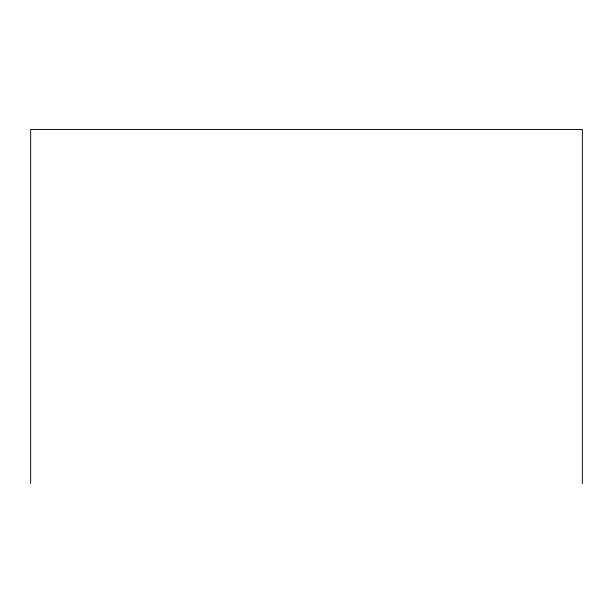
<?xml version="1.0" encoding="UTF-8"?>
<svg xmlns="http://www.w3.org/2000/svg" width="613" height="613" viewBox="0 0 613 613"><rect width="100%" height="100%" fill="white"/><g stroke="black" fill="none" stroke-linecap="round" stroke-linejoin="round"><path stroke-width="0.92" d="M582.35 483.542L582.35 129.458L30.65 129.458L30.65 483.542"/></g></svg>
